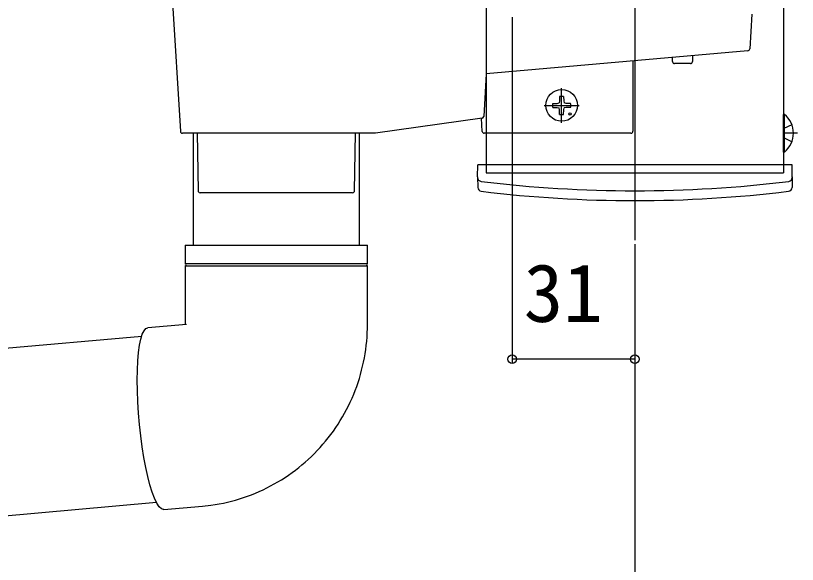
# Model space of a CAD drawing. Units: millimetres, scale not verified. Extents: x -875 to 875, y -1303 to 1296.
# Drawn here: x 541.2 to 738.5, y 83.1 to 221.5 of the extents above; entities that cross this region are included whole.
import ezdxf
from ezdxf.enums import TextEntityAlignment as Align

# ---------------------------------------------------------------- set-up
doc = ezdxf.new("R2010")
doc.units = ezdxf.units.MM
doc.header["$LTSCALE"] = 8
for name, color, linetype in [('0-3_YKK_12', 2, 'Continuous'), ('0-4_YKK_13', 4, 'Continuous'), ('0-5_YKK_D', 6, 'Continuous')]:
    doc.layers.add(name, color=color, linetype=linetype)
doc.styles.add('ＭＳ ゴシック', font='')
doc.styles.get('ＭＳ ゴシック').set_extended_font_data('MS Gothic')

msp = doc.modelspace()

# ---------------------------------------------------------------- linework, layer by layer
at = {"layer": '0-3_YKK_12'}
for p, q in [((697.5, 818.803), (697.5, 164.803)), ((735, 799.803), (735, 181.803)), ((660, 181.803), (735, 181.803))]:
    msp.add_line(p, q, dxfattribs=at)
msp.add_lwpolyline([(660, 259.297), (660, 221.803), (660, 191.803), (660, 181.803)], dxfattribs=at)
at = {"layer": '0-4_YKK_13'}
for p, q in [((577, 286.803), (582.782, 192.272)), ((727, 221.803), (726.464, 213.045)), ((726.009, 212.578), (659.999, 206.803)), ((712, 211.352), (712, 209.852)), ((697, 210.04), (697, 192.303)), ((707, 209.852), (707, 210.915)), ((711.5, 209.352), (707.5, 209.352)), ((660, 206.803), (659.342, 196.05)), ((679, 194.403), (679, 203.203)), ((676.755, 199.303), (677.863, 199.322)), ((677.863, 199.322), (678.38, 199.423)), ((678.481, 199.94), (678.38, 199.423)), ((678.5, 201.048), (678.481, 199.94)), ((679.5, 201.048), (679.519, 199.94)), ((679.519, 199.94), (679.62, 199.423)), ((680.137, 199.322), (679.62, 199.423)), ((681.245, 199.303), (680.137, 199.322)), ((674.6, 198.803), (683.4, 198.803)), ((676.755, 198.303), (677.863, 198.283)), ((677.863, 198.283), (678.38, 198.183)), ((678.481, 197.666), (678.38, 198.183)), ((678.5, 196.558), (678.481, 197.666)), ((679.5, 196.558), (679.519, 197.666)), ((679.519, 197.666), (679.62, 198.183)), ((680.137, 198.283), (679.62, 198.183)), ((681.245, 198.303), (680.137, 198.283)), ((658.913, 195.585), (632, 191.803)), ((658.971, 192.272), (658.77, 195.565)), ((735, 187.053), (735, 196.553)), ((735.227, 196.553), (735, 196.553)), ((735.227, 187.053), (735.227, 196.553)), ((737.109, 193.953), (735.093, 192.948)), ((607, 191.803), (583.281, 191.803)), ((586, 191.803), (586, 163.578)), ((587, 191.803), (587.253, 177.294)), ((632, 191.803), (607, 191.803)), ((626.747, 177.294), (627, 191.803)), ((628, 163.578), (628, 191.803)), ((696.5, 191.803), (659.47, 191.803)), ((735.093, 192.948), (735, 192.773)), ((738.5, 191.803), (735, 191.803)), ((735.093, 190.658), (735, 190.832)), ((737.109, 189.653), (735.093, 190.658)), ((735.227, 187.053), (735, 187.053)), ((657.8, 180.803), (657.852, 183.803)), ((737.148, 183.803), (657.852, 183.803)), ((737.2, 180.803), (737.148, 183.803)), ((657.8, 180.803), (657.847, 178.136)), ((737.2, 180.803), (737.153, 178.136)), ((626.247, 176.803), (587.753, 176.803)), ((584, 163.578), (584, 158.828)), ((584, 163.578), (630, 163.578)), ((630, 158.828), (630, 163.578)), ((602.754, 158.828), (584, 158.828)), ((584, 158.328), (584, 143.578)), ((584, 158.328), (630, 158.328)), ((630, 158.828), (602.754, 158.828)), ((630, 143.578), (630, 158.328)), ((584.326, 143.575), (574.535, 142.704)), ((573.014, 140.56), (485.137, 132.738)), ((488.839, 90.901), (576.718, 98.724)), ((578.614, 96.885), (588.405, 97.757))]:
    msp.add_line(p, q, dxfattribs=at)
for points in [[(578.614, 96.885), (578.545, 96.882), (577.997, 97.063), (577.427, 97.602), (576.843, 98.491), (576.256, 99.716), (575.673, 101.258), (575.104, 103.092), (574.559, 105.189), (574.045, 107.517), (573.572, 110.039), (573.145, 112.714), (572.773, 115.501), (572.461, 118.356), (572.213, 121.233), (572.035, 124.088), (571.928, 126.875), (571.894, 129.55), (571.934, 132.072), (572.047, 134.399), (572.232, 136.497), (572.485, 138.331), (572.803, 139.873), (573.18, 141.098), (573.611, 141.987), (574.088, 142.526), (574.535, 142.704)], [(623.152, 119.334), (623.698, 120.245), (624.223, 121.169), (624.726, 122.104), (625.208, 123.051), (625.668, 124.009), (626.106, 124.978), (626.521, 125.956), (626.914, 126.944), (627.284, 127.94), (627.631, 128.945), (627.955, 129.958), (628.256, 130.977), (628.533, 132.004), (628.786, 133.037), (629.016, 134.075), (629.222, 135.118), (629.404, 136.166), (629.562, 137.217), (629.695, 138.272), (629.805, 139.33), (629.891, 140.391), (629.953, 141.452), (629.988, 142.515), (630, 143.578)], [(588.405, 97.757), (590.509, 97.998), (591.557, 98.147), (592.601, 98.325), (593.64, 98.531), (594.674, 98.762), (595.703, 99.016), (596.726, 99.292), (597.741, 99.593), (598.75, 99.916), (599.751, 100.264), (600.743, 100.635), (601.727, 101.03), (602.701, 101.447), (603.665, 101.887), (604.619, 102.349), (605.562, 102.833), (606.493, 103.339), (607.413, 103.867), (608.32, 104.416), (609.214, 104.986), (610.094, 105.577), (610.961, 106.188), (611.813, 106.82), (612.651, 107.471), (613.473, 108.141), (614.279, 108.83), (615.07, 109.538), (615.843, 110.264), (616.6, 111.008), (617.34, 111.769), (618.061, 112.548), (618.765, 113.343), (619.45, 114.154), (620.116, 114.98), (620.763, 115.822), (621.39, 116.679), (621.998, 117.55), (622.585, 118.435), (623.152, 119.334)]]:
    msp.add_lwpolyline(points, dxfattribs=at)
for centre, radius in [((679, 198.803), 4), ((681.121, 196.681), 0.3)]:
    msp.add_circle(centre, radius, dxfattribs=at)
for centre, radius, start, end in [((725.965, 213.076), 0.5, 275, 356.5), ((707.5, 209.852), 0.5, 180, 270), ((711.5, 209.852), 0.5, 270, 0), ((679, 198.803), 2.3, 167.44414, 192.55586), ((679, 198.803), 2.3, 77.44414, 102.55586), ((679, 198.803), 2.3, 347.44414, 12.55586), ((658.843, 196.08), 0.5, 278, 356.5), ((679, 198.803), 2.3, 257.44414, 282.55586), ((731.4, 191.803), 6.1, 308.85935, 51.14065), ((583.281, 192.303), 0.5, 183.5, 270), ((659.47, 192.303), 0.5, 183.5, 270), ((696.5, 192.303), 0.5, 270, 0), ((658.803, 180.649), 1, 181, 262.97773), ((697.5, 494.803), 317.528, 262.97773, 277.02227), ((736.197, 180.649), 1, 277.02227, 359), ((658.846, 178.153), 1, 181, 263.0403), ((736.154, 178.153), 1, 276.9597, 359), ((587.753, 177.303), 0.5, 181, 270), ((626.247, 177.303), 0.5, 270, 359), ((697.5, 494.803), 320, 263.0403, 276.9597), ((584, 158.578), 0.25, 270, 90), ((630, 158.578), 0.25, 90, 270)]:
    msp.add_arc(centre, radius, start, end, dxfattribs=at)
at = {"layer": '0-5_YKK_D'}
for p, q in [((666.5, 221.103), (666.5, 133.803)), ((697.5, 163.803), (697.5, -141.197)), ((697.5, 163.803), (697.5, -101.197)), ((697.5, 134.803), (666.5, 134.803))]:
    msp.add_line(p, q, dxfattribs=at)
for centre in [(666.5, 134.803), (697.5, 134.803)]:
    msp.add_circle(centre, 1.075, dxfattribs=at)

# ---------------------------------------------------------------- texts
at = {"layer": '0-5_YKK_D', "style": 'ＭＳ ゴシック'}
msp.add_text('31', height=14.66, dxfattribs=at).set_placement((669.443, 139.803), align=Align.BOTTOM_LEFT)

doc.saveas('drawing.dxf')
